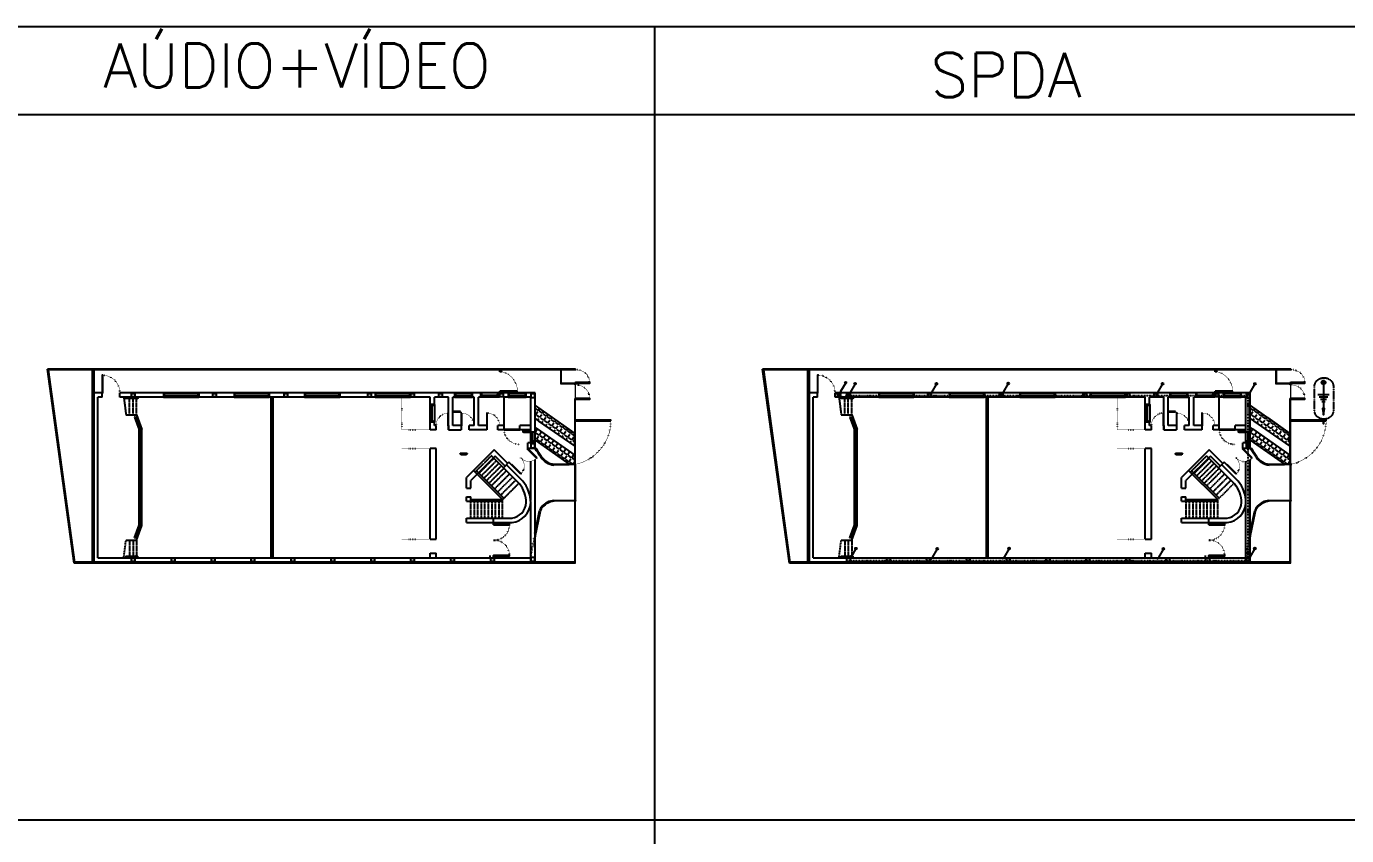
# Model space of a CAD drawing. Header units: millimetres. Extents: x -96513 to 442697, y -70111 to 173034.
# Drawn here: x 58847 to 133720, y -26011 to 19889 of the extents above; entities that cross this region are included whole.
import ezdxf

# ---------------------------------------------------------------- set-up
doc = ezdxf.new("R2010")
doc.units = ezdxf.units.MM
doc.set_wipeout_variables(frame=1)
for name, pattern in [('DUCT', [1, 0, -1]), ('EXPOSED', [11.90625, 6.35, -1.5875, 0.79375, -0.79375, 0.79375, -1.5875]), ('INVISIBLE', [1.27, 0, -1.27]), ('RPHANTOM', [23.8125, 12.7, -1.5875, 3.175, -1.5875, 3.175, -1.5875]), ('SDOT', [1.5875, 0, -1.5875]), ('SFOUND', [15.24, 7.62, -1.905, 0, -1.905, 0, -1.905, 0, -1.905])]:
    doc.linetypes.add(name, pattern=pattern)
for name, color, linetype in [('Com', 153, 'Continuous'), ('Door', 130, 'Continuous'), ('Glass', 130, 'Continuous'), ('Lining', 252, 'Continuous'), ('Number', 18, 'Continuous'), ('Patt', 151, 'Continuous'), ('Stairs', 193, 'Continuous'), ('Video', 110, 'Continuous'), ('Wall', 144, 'Continuous'), ('Wall-Base', 143, 'Continuous'), ('Wall-Head', 133, 'Continuous'), ('Wall-Head-Strc', 133, 'Continuous')]:
    doc.layers.add(name, color=color, linetype=linetype)
doc.layers.add('Gate', color=150, linetype='Continuous', lineweight=13)
doc.layers.add('NE', color=8, linetype='Continuous', plot=False)
doc.styles.get("Standard").update_dxf_attribs({"font": 'ROMANS'})
doc.linetypes.add('DEMOLITION', pattern='A,0,-4.7625,-1e-13,[146,mecsline.shx,S=1.5875,R=-45,X=0,Y=0],-4.7625', length=9.525)
pattern_1 = [(-90, (52408.4, 28331.74), (393.7, -1e-13), []), (-90, (52547.6, 28192.55), (393.7, -1e-13), [])]

# ---------------------------------------------------------------- blocks, each defined once
blk = doc.blocks.new('E.IntWir-Wiring Down')
at = {"color": 0, "linetype": 'ByBlock', "lineweight": -2}
blk.add_line((0, 0), (-0.112, -0.195), dxfattribs=at)
blk.add_lwpolyline([(-0.112, -0.195, 0.0507, 0, 0), (-0.152, -0.264, 0, 0, 0)], format="xyseb", dxfattribs=at)
for radius in [0.0197, 0.0099]:
    blk.add_circle((0, 0), radius, dxfattribs=at)
blk = doc.blocks.new('E.IntWir-Earth Electrode')
at = {"color": 0, "linetype": 'ByBlock', "lineweight": -2}
for p, q in [((-0.129, -0.27), (0.127, -0.27)), ((-0.099, -0.323), (0.099, -0.323)), ((-0.068, -0.376), (0.068, -0.376)), ((-0.038, -0.429), (0.038, -0.429))]:
    blk.add_line(p, q, dxfattribs=at)
blk.add_lwpolyline([(0, 0), (0, -0.724), (0.021, -0.581), (-0.021, -0.581), (0, -0.724)], dxfattribs=at)
for radius in [0.0443, 0.0177]:
    blk.add_circle((0, 0), radius, dxfattribs=at)
blk = doc.blocks.new('E.IntWir-Metal Bonding')
at = {"color": 0, "linetype": 'ByBlock', "lineweight": -2}
for centre, radius in [((0, 0), 0.0295), ((0, 0), 0.0118), ((0.159, 0), 0.0295), ((0.159, 0), 0.0118)]:
    blk.add_circle(centre, radius, dxfattribs=at)
blk.add_arc((0.08, -0.06), 0.0997, 53.9696, 126.0304, dxfattribs=at)
blk = doc.blocks.new('G.SymPart-Wipeout')
at = {"color": 19, "linetype": 'Continuous'}
blk.add_wipeout([(0, 0), (1, 0), (1, 1), (0, 1)], dxfattribs=at)
blk = doc.blocks.new('*U51')
at = {"color": 0, "linetype": 'ByBlock', "lineweight": -2, "xscale": 2000, "yscale": 350.0000000018622}
blk.add_blockref('G.SymPart-Wipeout', (-1000, -175), dxfattribs=at)
at = {"color": 0, "linetype": 'ByBlock', "lineweight": -2, "flags": 128}
for points in [[(-1000, -50), (-1000, 50), (-950, 50), (-950, -50)], [(950, -50), (950, 50), (1000, 50), (1000, -50)]]:
    blk.add_lwpolyline(points, close=True, dxfattribs=at)
blk.add_lwpolyline([(-950, 0), (950, 0)], dxfattribs=at)
at = {"layer": 'Glass', "flags": 128}
for points in [[(-1000, 125), (-1000, 125), (1000, 125), (1000, 125)], [(-1000, -125), (-1000, -125), (1000, -125), (1000, -125)]]:
    blk.add_lwpolyline(points, dxfattribs=at)
at = {"layer": 'Wall'}
for p, q in [((-1000, -125), (-1000, 125)), ((1000, -125), (1000, 125))]:
    blk.add_line(p, q, dxfattribs=at)
at = {"layer": 'Wall-Head-Strc'}
for p, q in [((-1000, 125), (1000, 125)), ((-1000, -125), (1000, -125))]:
    blk.add_line(p, q, dxfattribs=at)
blk = doc.blocks.new('*U217')
at = {"xscale": -1, "rotation": 180}
blk.add_blockref('*U51', (0, 0), dxfattribs=at)
blk = doc.blocks.new('*U218')
at = {"color": 0, "linetype": 'ByBlock', "lineweight": -2, "transparency": 16777216}
for p in [(0, 0), (4000, 0), (8000, 0), (12000, 0)]:
    blk.add_blockref('*U217', p, dxfattribs=at)
blk = doc.blocks.new('*U18')
at = {"color": 18}
blk.add_wipeout([(-500, -160), (500, -160), (500, 160), (-500, 160)], dxfattribs=at).dxf.layer = 'Number'
at = {"color": 0, "linetype": 'ByBlock', "lineweight": -2}
blk.add_line((450, 0), (-450, 0), dxfattribs=at)
for points in [[(-500, -50), (-450, -50), (-450, 50), (-500, 50)], [(500, -50), (450, -50), (450, 50), (500, 50)]]:
    blk.add_lwpolyline(points, dxfattribs=at)
at = {"layer": 'Glass'}
for points in [[(-500, 125), (-500, 125), (500, 125), (500, 125)], [(-500, -125), (-500, -125), (500, -125), (500, -125)]]:
    blk.add_lwpolyline(points, dxfattribs=at)
at = {"layer": 'Wall-Base'}
for p, q in [((-500, -125), (-500, 125)), ((500, -125), (500, 125))]:
    blk.add_line(p, q, dxfattribs=at)
at = {"layer": 'Wall-Head'}
for p, q in [((-500, 125), (500, 125)), ((-500, -125), (500, -125))]:
    blk.add_line(p, q, dxfattribs=at)
blk = doc.blocks.new('*U213')
at = {"xscale": -1, "rotation": 180}
blk.add_blockref('*U51', (0, 0), dxfattribs=at)
blk = doc.blocks.new('*U214')
at = {"color": 0, "linetype": 'ByBlock', "lineweight": -2, "transparency": 16777216}
for p in [(0, 0), (4000, 0), (8000, 0), (12000, 0)]:
    blk.add_blockref('*U213', p, dxfattribs=at)

msp = doc.modelspace()

# ---------------------------------------------------------------- hatches: boundary and pattern name
at = {"true_color": 0xfeeab9}
h = msp.add_hatch(dxfattribs=at)
h.set_pattern_fill('ANGLE', color=254, scale=40, angle=55)
h.set_pattern_definition([(55, (40167.78, 40044.5), (-228.8711, 160.2573), [203.2, -76.2]), (145, (40167.78, 40044.5), (-160.2573, -228.8711), [203.2, -76.2])])
h.paths.add_polyline_path([(87822, -2945), (87697, -2857), (87697, -3589), (89637, -4947), (89947, -4949), (89947, -4431)])
h.paths.add_polyline_path([(89947, -3927), (89947, -3194), (87697, -1621), (87697, -2353), (88066, -2611)])
h = msp.add_hatch(dxfattribs=at)
h.set_pattern_fill('ANGLE', color=254, scale=40, angle=55)
h.set_pattern_definition([(55, (80730.58, 40044.5), (-228.8711, 160.2573), [203.2, -76.2]), (145, (80730.58, 40044.5), (-160.2573, -228.8711), [203.2, -76.2])])
h.paths.add_polyline_path([(128385, -2945), (128259, -2857), (128259, -3589), (130200, -4947), (130509, -4949), (130509, -4431)])
h.paths.add_polyline_path([(130509, -3927), (130509, -3194), (128259, -1621), (128259, -2353), (128629, -2611)])
h = msp.add_hatch(color=254, dxfattribs=at)
h.dxf.hatch_style = 1
h.paths.add_polyline_path([(87758, -4059), (87697, -4059, -0.012669), (88024, -4553, 0.218045), (88761, -4999), (89637, -4999), (89637, -4949), (88764, -4949, -0.217133), (88066, -4526, 0.011905)])
h.paths.add_polyline_path([(88754, -7049), (89997, -7049), (89997, -6999), (88750, -6999, 0.176321), (88088, -7334, 0.137648), (87951, -7597), (87697, -8812), (87697, -9056), (88000, -7608, -0.137648), (88125, -7368, -0.175587)])
h = msp.add_hatch(color=254, dxfattribs=at)
h.dxf.hatch_style = 1
h.paths.add_polyline_path([(128320, -4059), (128259, -4059, -0.012669), (128587, -4553, 0.218045), (129324, -4999), (130200, -4999), (130200, -4949), (129327, -4949, -0.217133), (128628, -4526, 0.011905)])
h.paths.add_polyline_path([(129316, -7049), (130559, -7049), (130559, -6999), (129313, -6999, 0.176321), (128651, -7334, 0.137648), (128514, -7597), (128259, -8812), (128259, -9056), (128563, -7608, -0.137648), (128688, -7368, -0.175587)])
at = {"layer": 'Patt', "ltscale": 100}
h = msp.add_hatch(dxfattribs=at)
h.set_pattern_fill('STEEL', color=256, scale=124, angle=-135)
h.set_pattern_definition(pattern_1)
h.paths.add_polyline_path([(81269, -8904), (82069, -8904), (82069, -8904), (82069, -4403), (80183, -4403), (80349, -5203), (81269, -5203)])
h.paths.add_polyline_path([(81269, -8904), (82069, -8904), (82069, -8904), (82069, -4403), (80183, -4403), (80349, -5203), (81269, -5203)])
h = msp.add_hatch(dxfattribs=at)
h.set_pattern_fill('STEEL', color=256, scale=124, angle=-135)
h.set_pattern_definition(pattern_1)
h.paths.add_polyline_path([(81269, -9502), (81118, -9502), (80349, -13203), (81269, -13203)])
h.paths.add_polyline_path([(81269, -9502), (81118, -9502), (80349, -13203), (81269, -13203)])
at = {"layer": 'Wall-Head', "true_color": 0x727430}
h = msp.add_hatch(color=67, dxfattribs=at)
h.dxf.hatch_style = 1
h.paths.add_polyline_path([(65247, -8398), (64980, -9130), (65027, -9149), (65297, -8407), (65297, -2991), (65027, -2249), (64980, -2268), (65247, -3000)])
h = msp.add_hatch(color=67, dxfattribs=at)
h.dxf.hatch_style = 1
h.paths.add_polyline_path([(105809, -8398), (105543, -9130), (105589, -9149), (105859, -8407), (105859, -2991), (105589, -2249), (105543, -2268), (105809, -3000)])

# ---------------------------------------------------------------- linework, layer by layer
at = {"color": 8}
for p, q in [((14468, 19889), (257697, 19889)), ((94468, 19889), (94468, -25111)), ((-55639, 14889), (262697, 14889)), ((-30532, -25111), (442697, -25111)), ((-30532, -25111), (217697, -25111)), ((94468, -25111), (94468, -70111))]:
    msp.add_line(p, q, dxfattribs=at)
at = {"color": 53, "linetype": 'SFOUND'}
for p, q in [((105479, -1046), (128139, -1046)), ((105525, -10402), (128139, -10402))]:
    msp.add_line(p, q, dxfattribs=at)
for p, q in [((87697, -2353), (87697, -1621)), ((128259, -2353), (128259, -1621)), ((89947, -3927), (89947, -3194)), ((130509, -3927), (130509, -3194)), ((87697, -4059), (87758, -4059)), ((89953, -4949), (89947, -4431)), ((128259, -4059), (128320, -4059)), ((130516, -4949), (130509, -4431)), ((89637, -4949), (89953, -4949)), ((130200, -4949), (130516, -4949)), ((89997, -6999), (89997, -7049)), ((130559, -6999), (130559, -7049)), ((87697, -8812), (87697, -8812)), ((87697, -8812), (87697, -9056)), ((128259, -8812), (128259, -8812)), ((128259, -8812), (128259, -9056))]:
    msp.add_line(p, q)
at = {"linetype": 'ByBlock', "lineweight": -2}
for p, q in [((83447, -4339), (83447, -4312)), ((83447, -4312), (83846, -4312)), ((83481, -4339), (83447, -4339)), ((83481, -4414), (83481, -4339)), ((83813, -4414), (83481, -4414)), ((83846, -4339), (83813, -4339)), ((83813, -4339), (83813, -4414)), ((83846, -4312), (83846, -4339)), ((124010, -4339), (124010, -4312)), ((124010, -4312), (124409, -4312)), ((124044, -4339), (124010, -4339)), ((124044, -4414), (124044, -4339)), ((124376, -4414), (124044, -4414)), ((124409, -4339), (124376, -4339)), ((124376, -4339), (124376, -4414)), ((124409, -4312), (124409, -4339))]:
    msp.add_line(p, q, dxfattribs=at)
at = {"color": 6, "linetype": 'RPHANTOM', "flags": 128}
msp.add_lwpolyline([(132399, -48), (132473, -48, -0.414214), (132973, -548), (132973, -1885, -0.414214), (132473, -2385), (132399, -2385, -0.414214), (131899, -1885), (131899, -548, -0.414214)], format="xyb", close=True, dxfattribs=at)
at = {"color": 6, "flags": 128}
msp.add_lwpolyline([(132399, -2385), (132411, -2653)], close=True, dxfattribs=at)
at = {"color": 0, "linetype": 'ByBlock', "lineweight": -2}
for p in [(87217, -3118), (127780, -3118)]:
    msp.add_point(p, dxfattribs=at)
at = {"layer": 'Com', "linetype": 'SDOT'}
for p, q in [((80137, -1149), (80137, -2999)), ((120699, -1149), (120699, -2999)), ((80137, -2999), (81737, -2999)), ((120699, -2999), (122299, -2999)), ((80137, -4049), (81737, -4049)), ((120699, -4049), (122299, -4049)), ((80137, -9199), (81737, -9199)), ((120699, -9199), (122299, -9199))]:
    msp.add_line(p, q, dxfattribs=at)
at = {"layer": 'Door'}
for p, q in [((82787, -2749), (82787, -2999)), ((83507, -2749), (83507, -2999)), ((84957, -2749), (84957, -2999)), ((123349, -2749), (123349, -2999)), ((124069, -2749), (124069, -2999)), ((125519, -2749), (125519, -2999)), ((87276, -4059), (87255, -4080)), ((87785, -4611), (87255, -4080)), ((87806, -4589), (87276, -4059)), ((127839, -4059), (127817, -4080)), ((128348, -4611), (127817, -4080)), ((128369, -4589), (127839, -4059)), ((86378, -4957), (86357, -4978)), ((86887, -5509), (86357, -4978)), ((86908, -5487), (86378, -4957)), ((87806, -4589), (87785, -4611)), ((89972, -6999), (89972, -4999)), ((89997, -6999), (89997, -4999)), ((126941, -4957), (126919, -4978)), ((127450, -5509), (126919, -4978)), ((127471, -5487), (126941, -4957)), ((128369, -4589), (128348, -4611)), ((130534, -6999), (130534, -4999)), ((130559, -6999), (130559, -4999)), ((86908, -5487), (86887, -5509)), ((127471, -5487), (127450, -5509)), ((85347, -8379), (85347, -8249)), ((85347, -8349), (86247, -8349)), ((125909, -8379), (125909, -8249)), ((125909, -8349), (126809, -8349)), ((85147, -10249), (85147, -10119)), ((85347, -10249), (85347, -10119)), ((85347, -10249), (85347, -10119)), ((125709, -10249), (125709, -10119)), ((125909, -10249), (125909, -10119)), ((125909, -10249), (125909, -10119))]:
    msp.add_line(p, q, dxfattribs=at)
at = {"layer": 'Door', "linetype": 'DUCT'}
for p, q in [((89972, -4999), (89972, -2999)), ((130534, -4999), (130534, -2999))]:
    msp.add_line(p, q, dxfattribs=at)
at = {"layer": 'Door', "linetype": 'DEMOLITION'}
for p, q in [((85347, -9249), (85447, -9249)), ((125909, -9249), (126009, -9249))]:
    msp.add_line(p, q, dxfattribs=at)
at = {"layer": 'Door'}
for points in [[(89997, -349), (90797, -349), (90797, -319), (89997, -319)], [(130559, -349), (131359, -349), (131359, -319), (130559, -319)], [(89997, -1249), (90797, -1249), (90797, -1219), (89997, -1219)], [(130559, -1249), (131359, -1249), (131359, -1219), (130559, -1219)], [(82787, -2049), (82757, -2049), (82757, -2749), (82787, -2749)], [(83537, -2049), (83507, -2049), (83507, -2749), (83537, -2749)], [(84987, -2049), (84957, -2049), (84957, -2749), (84987, -2749)], [(123349, -2049), (123319, -2049), (123319, -2749), (123349, -2749)], [(124099, -2049), (124069, -2049), (124069, -2749), (124099, -2749)], [(125549, -2049), (125519, -2049), (125519, -2749), (125549, -2749)], [(85347, -8379), (86247, -8379), (86247, -8349), (85347, -8349)], [(125909, -8379), (126809, -8379), (126809, -8349), (125909, -8349)], [(85347, -10149), (86247, -10149), (86247, -10119), (85347, -10119)], [(125909, -10149), (126809, -10149), (126809, -10119), (125909, -10119)]]:
    msp.add_lwpolyline(points, close=True, dxfattribs=at)
for points in [[(86837, -2969), (85937, -2969), (85937, -2999), (86837, -2999)], [(127399, -2969), (126499, -2969), (126499, -2999), (127399, -2999)]]:
    msp.add_lwpolyline(points, dxfattribs=at)
at = {"layer": 'Door', "linetype": 'DUCT'}
for centre, radius, start, end in [((90059, -334), 738, 358.83482, 94.8604), ((130622, -334), 738, 358.83482, 94.8604), ((90022, -1223), 775, 358.10704, 91.89296), ((130585, -1223), 775, 358.10704, 91.89296), ((83522, -2764), 715, 1.20183, 91.20183), ((84972, -2764), 715, 1.20183, 91.20183), ((124084, -2764), 715, 1.20183, 91.20183), ((125534, -2764), 715, 1.20183, 91.20183), ((86755, -2984), 819, 178.9506, 275.68352), ((127318, -2984), 819, 178.9506, 275.68352), ((85362, -8364), 885, 269.02898, 0.97102), ((125924, -8364), 885, 269.02898, 0.97102), ((85362, -10134), 885, 359.02898, 90.97102), ((125924, -10134), 885, 359.02898, 90.97102)]:
    msp.add_arc(centre, radius, start, end, dxfattribs=at)
at = {"layer": 'Door', "linetype": 'INVISIBLE'}
for centre, start, end in [((86449, -5049), 313.64681, 46.35319), ((87347, -4151), 223.64681, 316.35319), ((127011, -5049), 313.64681, 46.35319), ((127909, -4151), 223.64681, 316.35319)]:
    msp.add_arc(centre, 635, start, end, dxfattribs=at)
at = {"layer": 'Gate'}
for p, q in [((89147, -399), (89147, 401)), ((89197, -349), (89197, 401)), ((89947, 401), (89947, 451)), ((89997, 401), (89997, 451)), ((129709, -399), (129709, 401)), ((129759, -349), (129759, 401)), ((130509, 401), (130509, 451)), ((130559, 401), (130559, 451)), ((89947, -399), (89147, -399)), ((89947, -349), (89197, -349)), ((89947, -449), (89947, -319)), ((89997, -319), (89947, -319)), ((89997, -449), (89947, -449)), ((89997, -4999), (89997, -449)), ((130509, -399), (129709, -399)), ((130509, -349), (129759, -349)), ((130509, -449), (130509, -319)), ((130559, -319), (130509, -319)), ((130559, -449), (130509, -449)), ((130559, -4999), (130559, -449)), ((89947, -4999), (89947, -1219)), ((89997, -1219), (89947, -1219)), ((130509, -4999), (130509, -1219)), ((130559, -1219), (130509, -1219)), ((89997, -2449), (89947, -2449)), ((130559, -2449), (130509, -2449)), ((89997, -4949), (89947, -4949)), ((89997, -4949), (89947, -4949)), ((89997, -4999), (89947, -4999)), ((130559, -4949), (130509, -4949)), ((130559, -4949), (130509, -4949)), ((130559, -4999), (130509, -4999)), ((89997, -10549), (89997, -6249)), ((130559, -10549), (130559, -6249)), ((89997, -6999), (89947, -6999)), ((89947, -10549), (89947, -7049)), ((89997, -7049), (89947, -7049)), ((130559, -6999), (130509, -6999)), ((130509, -10549), (130509, -7049)), ((130559, -7049), (130509, -7049))]:
    msp.add_line(p, q, dxfattribs=at)
at = {"layer": 'Gate', "color": 254, "true_color": 0xfeeab9}
for p, q in [((89637, -4999), (88761, -4999)), ((89637, -4949), (88764, -4949)), ((130200, -4999), (129324, -4999)), ((130200, -4949), (129327, -4949)), ((89997, -6999), (88750, -6999)), ((89997, -7049), (88754, -7049)), ((130559, -6999), (129313, -6999)), ((130559, -7049), (129316, -7049))]:
    msp.add_line(p, q, dxfattribs=at)
at = {"layer": 'Gate'}
for points in [[(89997, -449), (89997, -319)], [(130559, -449), (130559, -319)]]:
    msp.add_lwpolyline(points, dxfattribs=at)
at = {"layer": 'Glass', "linetype": 'DUCT'}
for centre in [(89453, -2464), (130016, -2464)]:
    msp.add_arc(centre, 2544, 282.34253, 0.33786, dxfattribs=at)
at = {"layer": 'NE'}
for p, q in [((62597, -10499), (62597, 401)), ((62697, -10499), (62697, 401)), ((103159, -10499), (103159, 401)), ((103259, -10499), (103259, 401))]:
    msp.add_line(p, q, dxfattribs=at)
at = {"layer": 'Stairs', "linetype": 'EXPOSED'}
for p, q in [((64371, -1153), (64497, -2149)), ((64697, -2149), (64697, -1149)), ((64897, -2149), (64897, -1149)), ((65097, -2149), (65097, -1149)), ((104934, -1153), (105059, -2149)), ((105259, -2149), (105259, -1149)), ((105459, -2149), (105459, -1149)), ((105659, -2149), (105659, -1149)), ((85216, -4474), (84297, -5393)), ((125779, -4474), (124860, -5393)), ((85358, -4616), (84509, -5464)), ((85499, -4757), (84650, -5605)), ((85640, -4898), (84792, -5747)), ((85782, -5040), (84933, -5888)), ((85923, -5181), (85075, -6030)), ((125920, -4616), (125072, -5464)), ((126062, -4757), (125213, -5605)), ((126203, -4898), (125355, -5747)), ((126345, -5040), (125496, -5888)), ((126486, -5181), (125637, -6030)), ((86065, -5323), (85216, -6171)), ((86241, -5499), (85393, -6348)), ((86418, -5676), (85570, -6525)), ((86595, -5853), (85746, -6701)), ((126627, -5323), (125779, -6171)), ((126804, -5499), (125956, -6348)), ((126981, -5676), (126132, -6525)), ((127158, -5853), (126309, -6701)), ((86772, -6030), (85853, -6949)), ((127335, -6030), (126415, -6949)), ((84053, -7999), (84053, -7049)), ((84253, -7999), (84253, -7049)), ((84453, -7999), (84453, -7049)), ((84653, -7999), (84653, -7049)), ((84853, -7999), (84853, -7049)), ((85053, -7999), (85053, -7049)), ((85253, -7999), (85253, -7049)), ((85453, -7999), (85453, -7049)), ((85653, -7999), (85653, -7049)), ((85853, -7999), (85853, -6949)), ((124615, -7999), (124615, -7049)), ((124815, -7999), (124815, -7049)), ((125015, -7999), (125015, -7049)), ((125215, -7999), (125215, -7049)), ((125415, -7999), (125415, -7049)), ((125615, -7999), (125615, -7049)), ((125815, -7999), (125815, -7049)), ((126015, -7999), (126015, -7049)), ((126215, -7999), (126215, -7049)), ((126415, -7999), (126415, -6949)), ((64371, -10245), (64497, -9249)), ((64697, -9249), (64697, -10249)), ((64897, -9249), (64897, -10249)), ((65097, -9249), (65097, -10249)), ((104934, -10245), (105059, -9249)), ((105259, -9249), (105259, -10249)), ((105459, -9249), (105459, -10249)), ((105659, -9249), (105659, -10249))]:
    msp.add_line(p, q, dxfattribs=at)
at = {"layer": 'Stairs'}
for p, q in [((86825, -6083), (85216, -4474)), ((127388, -6083), (125779, -4474)), ((85853, -6949), (84200, -5296)), ((85923, -6878), (84368, -5323)), ((126415, -6949), (124763, -5296)), ((126486, -6878), (124930, -5323)), ((84047, -6949), (85853, -6949)), ((84047, -7049), (85853, -7049)), ((124609, -6949), (126415, -6949)), ((124609, -7049), (126415, -7049))]:
    msp.add_line(p, q, dxfattribs=at)
at = {"layer": 'Video', "ltscale": 100}
for points in [[(64545, -1149), (64545, -1155, -0.414214), (64539, -1162), (64450, -1162, -0.414214), (64444, -1155), (64444, -1149)], [(64513, -1183, 0.414214), (64520, -1189), (65075, -1189)], [(65129, -1162), (65129, -1183, -0.414214), (65123, -1189), (65075, -1189)], [(65198, -1149), (65198, -1155, -0.414214), (65192, -1162), (65103, -1162, -0.414214), (65097, -1155), (65097, -1149)], [(105108, -1149), (105108, -1155, -0.414214), (105102, -1162), (105013, -1162, -0.414214), (105006, -1155), (105006, -1149)], [(105076, -1183, 0.414214), (105083, -1189), (105638, -1189)], [(105691, -1162), (105691, -1183, -0.414214), (105685, -1189), (105638, -1189)], [(105761, -1149), (105761, -1155, -0.414214), (105755, -1162), (105666, -1162, -0.414214), (105659, -1155), (105659, -1149)], [(64545, -10249), (64545, -10243, 0.414214), (64539, -10236), (64450, -10236, 0.414214), (64444, -10243), (64444, -10249)], [(64513, -10215, -0.414214), (64520, -10209), (65075, -10209)], [(65129, -10236), (65129, -10215, 0.414214), (65123, -10209), (65075, -10209)], [(105108, -10249), (105108, -10243, 0.414214), (105102, -10236), (105013, -10236, 0.414214), (105006, -10243), (105006, -10249)], [(105076, -10215, -0.414214), (105083, -10209), (105638, -10209)], [(105691, -10236), (105691, -10215, 0.414214), (105685, -10209), (105638, -10209)]]:
    msp.add_lwpolyline(points, format="xyb", dxfattribs=at)
at = {"layer": 'Video'}
for points in [[(65032, -1228), (64495, -1226, -0.414214), (64476, -1207), (64476, -1161)], [(65168, -1163), (65168, -1209, -0.414214), (65149, -1228), (65032, -1228)], [(105594, -1228), (105058, -1226, -0.414214), (105039, -1207), (105039, -1161)], [(105730, -1163), (105730, -1209, -0.414214), (105711, -1228), (105594, -1228)], [(65032, -10170), (64495, -10172, 0.414214), (64476, -10191), (64476, -10237)], [(65168, -10235), (65168, -10189, 0.414214), (65149, -10170), (65032, -10170)], [(105594, -10170), (105058, -10172, 0.414214), (105039, -10191), (105039, -10237)], [(105730, -10235), (105730, -10189, 0.414214), (105711, -10170), (105594, -10170)]]:
    msp.add_lwpolyline(points, format="xyb", dxfattribs=at)
at = {"layer": 'Video', "ltscale": 100}
for points in [[(64513, -1162), (64513, -1183)], [(105076, -1162), (105076, -1183)], [(64513, -10236), (64513, -10215)], [(105076, -10236), (105076, -10215)]]:
    msp.add_lwpolyline(points, close=True, dxfattribs=at)
at = {"layer": 'Wall'}
for p, q in [((89997, 451), (60040, 451)), ((61553, -10549), (60040, 451)), ((61597, -10499), (60097, 401)), ((62697, 401), (60097, 401)), ((89997, 401), (62697, 401)), ((85697, 301), (85697, 401)), ((85797, 301), (85697, 301)), ((85797, 301), (85797, 401)), ((130559, 451), (100602, 451)), ((102116, -10549), (100602, 451)), ((102160, -10499), (100660, 401)), ((103259, 401), (100660, 401)), ((130559, 401), (103259, 401)), ((126259, 301), (126259, 401)), ((126359, 301), (126259, 301)), ((126359, 301), (126359, 401)), ((63177, -899), (62697, -899)), ((63147, -1149), (62897, -1149)), ((62897, -10249), (62897, -1149)), ((63147, -1149), (63147, -899)), ((64147, -1149), (64147, -899)), ((87697, -899), (64147, -899)), ((81737, -1149), (64147, -1149)), ((81737, -2999), (81737, -1149)), ((81987, -2749), (81987, -1149)), ((82787, -1149), (81987, -1149)), ((82787, -2999), (82787, -1149)), ((83037, -2749), (83037, -1149)), ((83870, -1149), (83037, -1149)), ((84237, -1149), (83237, -1149)), ((84237, -2749), (84237, -1149)), ((84487, -2749), (84487, -1149)), ((85304, -1149), (84487, -1149)), ((85687, -1149), (84737, -1149)), ((85697, -899), (85697, -799)), ((86697, -799), (85697, -799)), ((85797, -899), (85797, -829)), ((85937, -2999), (85937, -1149)), ((87447, -1149), (85937, -1149)), ((87447, -3736), (87447, -1149)), ((87697, -4059), (87697, -899)), ((103739, -899), (103259, -899)), ((103709, -1149), (103459, -1149)), ((103459, -10249), (103459, -1149)), ((103709, -1149), (103709, -899)), ((104709, -1149), (104709, -899)), ((128259, -899), (104709, -899)), ((122299, -1149), (104709, -1149)), ((122299, -2999), (122299, -1149)), ((122549, -2749), (122549, -1149)), ((123349, -1149), (122549, -1149)), ((123349, -2999), (123349, -1149)), ((123599, -2749), (123599, -1149)), ((124433, -1149), (123599, -1149)), ((124799, -1149), (123799, -1149)), ((124799, -2749), (124799, -1149)), ((125049, -2749), (125049, -1149)), ((125867, -1149), (125049, -1149)), ((126249, -1149), (125299, -1149)), ((126259, -899), (126259, -799)), ((127259, -799), (126259, -799)), ((126359, -899), (126359, -829)), ((126499, -2999), (126499, -1149)), ((128009, -1149), (126499, -1149)), ((128009, -3736), (128009, -1149)), ((128259, -4059), (128259, -899)), ((64497, -2149), (65097, -2149)), ((65097, -2149), (65397, -2973)), ((83461, -1949), (83037, -1949)), ((83461, -1999), (83037, -1999)), ((83461, -1999), (83461, -1949)), ((105059, -2149), (105659, -2149)), ((105659, -2149), (105959, -2973)), ((124024, -1949), (123599, -1949)), ((124024, -1999), (123599, -1999)), ((124024, -1999), (124024, -1949)), ((64992, -2299), (65247, -3000)), ((65027, -2249), (65297, -2991)), ((65397, -8425), (65397, -2973)), ((82087, -2749), (81987, -2749)), ((82087, -2999), (82087, -2749)), ((82787, -2999), (82787, -2749)), ((83537, -2749), (83037, -2749)), ((84237, -2749), (83967, -2749)), ((83967, -2999), (83967, -2749)), ((84987, -2749), (84487, -2749)), ((85587, -2999), (85587, -2749)), ((85937, -2749), (85587, -2749)), ((86837, -2999), (86837, -2749)), ((87447, -2749), (86837, -2749)), ((105554, -2299), (105809, -3000)), ((105589, -2249), (105859, -2991)), ((105959, -8425), (105959, -2973)), ((122649, -2749), (122549, -2749)), ((122649, -2999), (122649, -2749)), ((123349, -2999), (123349, -2749)), ((124099, -2749), (123599, -2749)), ((124799, -2749), (124529, -2749)), ((124529, -2999), (124529, -2749)), ((125549, -2749), (125049, -2749)), ((126149, -2999), (126149, -2749)), ((126499, -2749), (126149, -2749)), ((127399, -2999), (127399, -2749)), ((128009, -2749), (127399, -2749)), ((82087, -2999), (81737, -2999)), ((82787, -2999), (83507, -2999)), ((84957, -2999), (83967, -2999)), ((85937, -2999), (85587, -2999)), ((87447, -2999), (86837, -2999)), ((87698, -3736), (87276, -3736)), ((87276, -4059), (87276, -3736)), ((87698, -3136), (87447, -3136)), ((87698, -3636), (87447, -3636)), ((122649, -2999), (122299, -2999)), ((123349, -2999), (124069, -2999)), ((125519, -2999), (124529, -2999)), ((126499, -2999), (126149, -2999)), ((128009, -2999), (127399, -2999)), ((128261, -3736), (127839, -3736)), ((127839, -4059), (127839, -3736)), ((128261, -3136), (128009, -3136)), ((128261, -3636), (128009, -3636)), ((82087, -4049), (81737, -4049)), ((81737, -9199), (81737, -4049)), ((82087, -9199), (82087, -4049)), ((85367, -4130), (83797, -5700)), ((85437, -4483), (84047, -5874)), ((86145, -4907), (85367, -4130)), ((86003, -5049), (85437, -4483)), ((87758, -4059), (87276, -4059)), ((122649, -4049), (122299, -4049)), ((122299, -9199), (122299, -4049)), ((122649, -9199), (122649, -4049)), ((125929, -4130), (124359, -5700)), ((126000, -4483), (124609, -5874)), ((126707, -4907), (125929, -4130)), ((126566, -5049), (126000, -4483)), ((128320, -4059), (127839, -4059)), ((86215, -4837), (85897, -5155)), ((87002, -5906), (86074, -4978)), ((86357, -4978), (86215, -4837)), ((126778, -4837), (126460, -5155)), ((127564, -5906), (126637, -4978)), ((126919, -4978), (126778, -4837)), ((83797, -6299), (83797, -5700)), ((84047, -6299), (84047, -5874)), ((124359, -6299), (124359, -5700)), ((124609, -6299), (124609, -5874)), ((83797, -6299), (84047, -6299)), ((83797, -6299), (84047, -6299)), ((124359, -6299), (124609, -6299)), ((124359, -6299), (124609, -6299)), ((83797, -6799), (84047, -6799)), ((83797, -7049), (83797, -6799)), ((83797, -7049), (84047, -7049)), ((84047, -7049), (84047, -6799)), ((124359, -6799), (124609, -6799)), ((124359, -7049), (124359, -6799)), ((124359, -7049), (124609, -7049)), ((124609, -7049), (124609, -6799)), ((83797, -7999), (86391, -7999)), ((83797, -8249), (83797, -7999)), ((85347, -8249), (85347, -7999)), ((124359, -7999), (126954, -7999)), ((124359, -8249), (124359, -7999)), ((125909, -8249), (125909, -7999)), ((65097, -9249), (65397, -8425)), ((83797, -8249), (86391, -8249)), ((105659, -9249), (105959, -8425)), ((124359, -8249), (126954, -8249)), ((64497, -9249), (65097, -9249)), ((81737, -9199), (82087, -9199)), ((105059, -9249), (105659, -9249)), ((122299, -9199), (122649, -9199)), ((62897, -10249), (87447, -10249)), ((81737, -9999), (82087, -9999)), ((81737, -10249), (81737, -9999)), ((82087, -10249), (82087, -9999)), ((103459, -10249), (128009, -10249)), ((122299, -9999), (122649, -9999)), ((122299, -10249), (122299, -9999)), ((122649, -10249), (122649, -9999)), ((89997, -10549), (61553, -10549)), ((89947, -10499), (61597, -10499)), ((130559, -10549), (102116, -10549)), ((130509, -10499), (102160, -10499))]:
    msp.add_line(p, q, dxfattribs=at)
at = {"layer": 'Wall', "color": 67, "true_color": 0x727430}
for p, q in [((64980, -2268), (65247, -3000)), ((65027, -2249), (65297, -2991)), ((65297, -8407), (65297, -2991)), ((105543, -2268), (105809, -3000)), ((105589, -2249), (105859, -2991)), ((105859, -8407), (105859, -2991)), ((65247, -8398), (65247, -3000)), ((105809, -8398), (105809, -3000)), ((64980, -9130), (65247, -8398)), ((65027, -9149), (65297, -8407)), ((105543, -9130), (105809, -8398)), ((105589, -9149), (105859, -8407))]:
    msp.add_line(p, q, dxfattribs=at)
at = {"layer": 'Wall'}
for points in [[(64811, -929), (65001, -929), (65001, -1119), (64811, -1119)], [(80656, -929), (80846, -929), (80846, -1119), (80656, -1119)], [(82243, -929), (82433, -929), (82433, -1119), (82243, -1119)], [(85704, -929), (85894, -929), (85894, -1119), (85704, -1119)], [(87477, -929), (87667, -929), (87667, -1179), (87477, -1179)], [(105373, -929), (105563, -929), (105563, -1119), (105373, -1119)], [(121219, -929), (121409, -929), (121409, -1119), (121219, -1119)], [(122806, -929), (122996, -929), (122996, -1119), (122806, -1119)], [(126267, -929), (126457, -929), (126457, -1119), (126267, -1119)], [(128039, -929), (128229, -929), (128229, -1179), (128039, -1179)], [(87477, -3779), (87667, -3779), (87667, -4029), (87477, -4029)], [(128039, -3779), (128229, -3779), (128229, -4029), (128039, -4029)], [(64811, -10279), (65001, -10279), (65001, -10469), (64811, -10469)], [(67074, -10279), (67264, -10279), (67264, -10469), (67074, -10469)], [(69338, -10279), (69528, -10279), (69528, -10469), (69338, -10469)], [(71601, -10279), (71791, -10279), (71791, -10469), (71601, -10469)], [(73865, -10279), (74055, -10279), (74055, -10469), (73865, -10469)], [(76129, -10279), (76319, -10279), (76319, -10469), (76129, -10469)], [(78392, -10279), (78582, -10279), (78582, -10469), (78392, -10469)], [(80656, -10279), (80846, -10279), (80846, -10469), (80656, -10469)], [(82919, -10279), (83109, -10279), (83109, -10469), (82919, -10469)], [(85183, -10279), (85373, -10279), (85373, -10469), (85183, -10469)], [(87477, -10219), (87667, -10219), (87667, -10469), (87477, -10469)], [(105373, -10279), (105563, -10279), (105563, -10469), (105373, -10469)], [(107637, -10279), (107827, -10279), (107827, -10469), (107637, -10469)], [(109901, -10279), (110091, -10279), (110091, -10469), (109901, -10469)], [(112164, -10279), (112354, -10279), (112354, -10469), (112164, -10469)], [(114428, -10279), (114618, -10279), (114618, -10469), (114428, -10469)], [(116691, -10279), (116881, -10279), (116881, -10469), (116691, -10469)], [(118955, -10279), (119145, -10279), (119145, -10469), (118955, -10469)], [(121219, -10279), (121409, -10279), (121409, -10469), (121219, -10469)], [(123482, -10279), (123672, -10279), (123672, -10469), (123482, -10469)], [(125746, -10279), (125936, -10279), (125936, -10469), (125746, -10469)], [(128039, -10219), (128229, -10219), (128229, -10469), (128039, -10469)]]:
    msp.add_lwpolyline(points, close=True, dxfattribs=at)
at = {"layer": 'Wall', "ltscale": 100}
for points in [[(65198, -10249), (65198, -10243, 0.414214), (65192, -10236), (65103, -10236, 0.414214), (65097, -10243), (65097, -10249)], [(105761, -10249), (105761, -10243, 0.414214), (105755, -10236), (105666, -10236, 0.414214), (105659, -10243), (105659, -10249)]]:
    msp.add_lwpolyline(points, format="xyb", dxfattribs=at)
at = {"layer": 'Wall'}
for centre, radius, start, end in [((85525, -7136), 1922, 0.07438, 39.78639), ((126088, -7136), 1922, 0.07438, 39.78639), ((85525, -7136), 1672, 0.07438, 39.78639), ((126088, -7136), 1672, 0.07438, 39.78639), ((86259, -7067), 940, 276.3666, 356.79093), ((86259, -7067), 1190, 276.3666, 356.79093), ((126822, -7067), 940, 276.3666, 356.79093), ((126822, -7067), 1190, 276.3666, 356.79093)]:
    msp.add_arc(centre, radius, start, end, dxfattribs=at)
at = {"layer": 'Wall-Head', "color": 254, "true_color": 0xfeeab9}
for p, q in [((87697, -1621), (89947, -3194)), ((128259, -1621), (130509, -3194)), ((87697, -2353), (88066, -2611)), ((87697, -2857), (87829, -2950)), ((87822, -2945), (89947, -4431)), ((87898, -2494), (89947, -3927)), ((128259, -2353), (128629, -2611)), ((128259, -2857), (128392, -2950)), ((128385, -2945), (130509, -4431)), ((128461, -2494), (130509, -3927)), ((87697, -3589), (89637, -4947)), ((128259, -3589), (130200, -4947)), ((89637, -4947), (89637, -4999)), ((130200, -4947), (130200, -4999)), ((87697, -8812), (87951, -7597)), ((87697, -9056), (88000, -7608)), ((128259, -8812), (128514, -7597)), ((128259, -9056), (128563, -7608))]:
    msp.add_line(p, q, dxfattribs=at)
at = {"layer": 'Wall-Head', "color": 67, "true_color": 0x727430}
for p, q in [((65027, -2249), (64980, -2268)), ((105589, -2249), (105543, -2268)), ((65027, -9149), (64980, -9130)), ((105589, -9149), (105543, -9130))]:
    msp.add_line(p, q, dxfattribs=at)
at = {"layer": 'Wall-Head'}
for p, q in [((86837, -2999), (86837, -2969)), ((87697, -2857), (87822, -2945)), ((88672, -2303), (89947, -3194)), ((127399, -2999), (127399, -2969)), ((128259, -2857), (128385, -2945)), ((129235, -2303), (130509, -3194)), ((87573, -3636), (87573, -3136)), ((128136, -3636), (128136, -3136)), ((87447, -7000), (87447, -4778)), ((87697, -10499), (87697, -4681)), ((89637, -4947), (89947, -4949)), ((128009, -7000), (128009, -4778)), ((128259, -10499), (128259, -4681)), ((130200, -4947), (130509, -4949)), ((87447, -10499), (87447, -7133)), ((128009, -10499), (128009, -7133))]:
    msp.add_line(p, q, dxfattribs=at)
at = {"layer": 'Wall-Head', "color": 254, "linetype": 'DUCT', "true_color": 0xfeeab9}
for p, q in [((87447, -10005), (87697, -8812)), ((128009, -10005), (128259, -8812)), ((87447, -10249), (87697, -9056)), ((128009, -10249), (128259, -9056))]:
    msp.add_line(p, q, dxfattribs=at)
at = {"layer": 'Wall-Head'}
for points in [[(63147, -899), (63177, -899), (63177, 101), (63147, 101)], [(103709, -899), (103739, -899), (103739, 101), (103709, 101)], [(91997, -2479), (91997, -2449), (89997, -2449), (89997, -2479)], [(132559, -2479), (132559, -2449), (130559, -2449), (130559, -2479)]]:
    msp.add_lwpolyline(points, close=True, dxfattribs=at)
at = {"layer": 'Wall-Head', "linetype": 'DUCT'}
for centre, radius, start, end in [((63162, -884), 985, 359.12754, 90.87246), ((103724, -884), 985, 359.12754, 90.87246), ((82767, -2730), 681, 88.36316, 181.63684), ((123330, -2730), 681, 88.36316, 181.63684)]:
    msp.add_arc(centre, radius, start, end, dxfattribs=at)
at = {"layer": 'Wall-Head', "color": 254, "true_color": 0xfeeab9}
for centre, radius, start, end in [((78112, -10762), 11696, 32.06239, 34.96564), ((78112, -10762), 11746, 32.06239, 34.79526), ((118674, -10762), 11696, 32.06239, 34.96564), ((118674, -10762), 11746, 32.06239, 34.79526), ((88879, -3971), 1035, 214.23179, 263.43396), ((88879, -3971), 985, 214.23179, 263.43396), ((129442, -3971), 1035, 214.23179, 263.43396), ((129442, -3971), 985, 214.23179, 263.43396), ((88489, -7710), 550, 136.81773, 168.16733), ((88489, -7710), 500, 136.81773, 168.16733), ((88879, -8076), 1085, 96.81911, 136.81773), ((88879, -8076), 1035, 96.98216, 136.81773), ((129052, -7710), 550, 136.81773, 168.16733), ((129052, -7710), 500, 136.81773, 168.16733), ((129442, -8076), 1085, 96.81911, 136.81773), ((129442, -8076), 1035, 96.98216, 136.81773)]:
    msp.add_arc(centre, radius, start, end, dxfattribs=at)

# ---------------------------------------------------------------- block references
at = {"xscale": 2540, "yscale": 2540, "zscale": 2540}
for name, p in [('E.IntWir-Wiring Down', (105311, -321)), ('E.IntWir-Wiring Down', (105843, -376)), ('E.IntWir-Wiring Down', (110459, -383)), ('E.IntWir-Wiring Down', (114532, -364)), ('E.IntWir-Wiring Down', (123283, -387)), ('E.IntWir-Earth Electrode', (132412, -307)), ('E.IntWir-Wiring Down', (105890, -9732)), ('E.IntWir-Wiring Down', (110505, -9739)), ('E.IntWir-Wiring Down', (114578, -9721)), ('E.IntWir-Wiring Down', (123329, -9744)), ('E.IntWir-Wiring Down', (128517, -9722))]:
    msp.add_blockref(name, p, dxfattribs=at)
at = {"xscale": 3251.200000000001, "yscale": 3251.200000000001, "zscale": 3251.200000000001, "rotation": 173.2417897493081}
msp.add_blockref('E.IntWir-Metal Bonding', (105444, -1033), dxfattribs=at)

# ---------------------------------------------------------------- texts
at = {"color": 8, "char_height": 2500, "attachment_point": 2}
for s, width, insert in [('AÚDIO+VÍDEO', 36658.6, (74191, 18925)), ('SPDA', 13115.87, (114409, 18381))]:
    msp.add_mtext_dynamic_manual_height_columns(s, width=width, gutter_width=1250, heights=[0], dxfattribs=dict(at, insert=insert))

# ---------------------------------------------------------------- next in the draw order: block references
for name, p in [('*U214', (67622, -1024)), ('*U218', (108185, -1024))]:
    msp.add_blockref(name, p)
at = {"xscale": -1}
for p in [(83646, -1033), (85118, -1026), (86682, -1032), (124209, -1033), (125681, -1026), (127245, -1032)]:
    msp.add_blockref('*U18', p, dxfattribs=at)
at = {"xscale": -1, "rotation": 90}
for p in [(81865, -2056), (122428, -2056)]:
    msp.add_blockref('*U18', p, dxfattribs=at)

# ---------------------------------------------------------------- next in the draw order: wipeouts: each hides what was drawn before it
at = {"color": 18, "linetype": 'ByBlock'}
for points in [[(87037, -3009), (87397, -3009), (87397, -3109), (87037, -3109)], [(127600, -3009), (127959, -3009), (127959, -3109), (127600, -3109)]]:
    msp.add_wipeout(points, dxfattribs=at)

# ---------------------------------------------------------------- next in the draw order: hatches: boundary and pattern name
at = {"linetype": 'ByBlock', "lineweight": -2}
h = msp.add_hatch(color=0, dxfattribs=at)
h.paths.add_polyline_path([(87406, -3118), (87406, -3000), (87028, -3000), (87028, -3118)])
h.paths.add_polyline_path([(87037, -3109), (87037, -3009), (87397, -3009), (87397, -3109)], flags=16)
h = msp.add_hatch(color=0, dxfattribs=at)
h.paths.add_polyline_path([(127968, -3118), (127968, -3000), (127591, -3000), (127591, -3118)])
h.paths.add_polyline_path([(127600, -3109), (127600, -3009), (127959, -3009), (127959, -3109)], flags=16)

# ---------------------------------------------------------------- next in the draw order: linework, layer by layer
at = {"color": 53, "linetype": 'SFOUND'}
msp.add_line((128139, -10402), (128139, -1046), dxfattribs=at)
at = {"color": 0, "linetype": 'ByBlock', "lineweight": -2}
for p, q in [((87217, -2933), (87217, -3000)), ((127780, -2933), (127780, -3000)), ((87075, -3118), (87075, -3185)), ((87170, -3118), (87170, -3185)), ((87264, -3118), (87264, -3185)), ((87358, -3118), (87358, -3185)), ((127638, -3118), (127638, -3185)), ((127732, -3118), (127732, -3185)), ((127827, -3118), (127827, -3185)), ((127921, -3118), (127921, -3185))]:
    msp.add_line(p, q, dxfattribs=at)
for p, q in [((87697, -3589), (87697, -2857)), ((128259, -3589), (128259, -2857))]:
    msp.add_line(p, q)
for points in [[(87028, -3000), (87405, -3000), (87405, -3118), (87028, -3118)], [(87037, -3009), (87397, -3009), (87397, -3109), (87037, -3109)], [(127591, -3000), (127968, -3000), (127968, -3118), (127591, -3118)], [(127600, -3009), (127959, -3009), (127959, -3109), (127600, -3109)]]:
    msp.add_lwpolyline(points, close=True, dxfattribs=at)
at = {"layer": 'Gate'}
for points in [[(86697, -829), (86697, -799), (85697, -799), (85697, -829)], [(127259, -829), (127259, -799), (126259, -799), (126259, -829)]]:
    msp.add_lwpolyline(points, close=True, dxfattribs=at)
at = {"layer": 'Gate', "linetype": 'DUCT'}
for centre in [(85556, -814), (126119, -814)]:
    msp.add_arc(centre, 1141, 359.24652, 77.82533, dxfattribs=at)
at = {"layer": 'Lining'}
for p, q in [((72737, -10249), (72737, -1149)), ((72837, -10249), (72837, -1149)), ((113299, -10249), (113299, -1149)), ((113399, -10249), (113399, -1149))]:
    msp.add_line(p, q, dxfattribs=at)
at = {"layer": 'Wall'}
for points in [[(69414, -929), (69604, -929), (69604, -1119), (69414, -1119)], [(73473, -929), (73663, -929), (73663, -1119), (73473, -1119)], [(78219, -929), (78409, -929), (78409, -1119), (78219, -1119)], [(109977, -929), (110167, -929), (110167, -1119), (109977, -1119)], [(114035, -929), (114225, -929), (114225, -1119), (114035, -1119)], [(118782, -929), (118972, -929), (118972, -1119), (118782, -1119)]]:
    msp.add_lwpolyline(points, close=True, dxfattribs=at)

# ---------------------------------------------------------------- next in the draw order: block references
at = {"xscale": 2540, "yscale": 2540, "zscale": 2540}
msp.add_blockref('E.IntWir-Wiring Down', (128520, -391), dxfattribs=at)

doc.saveas('drawing.dxf')
